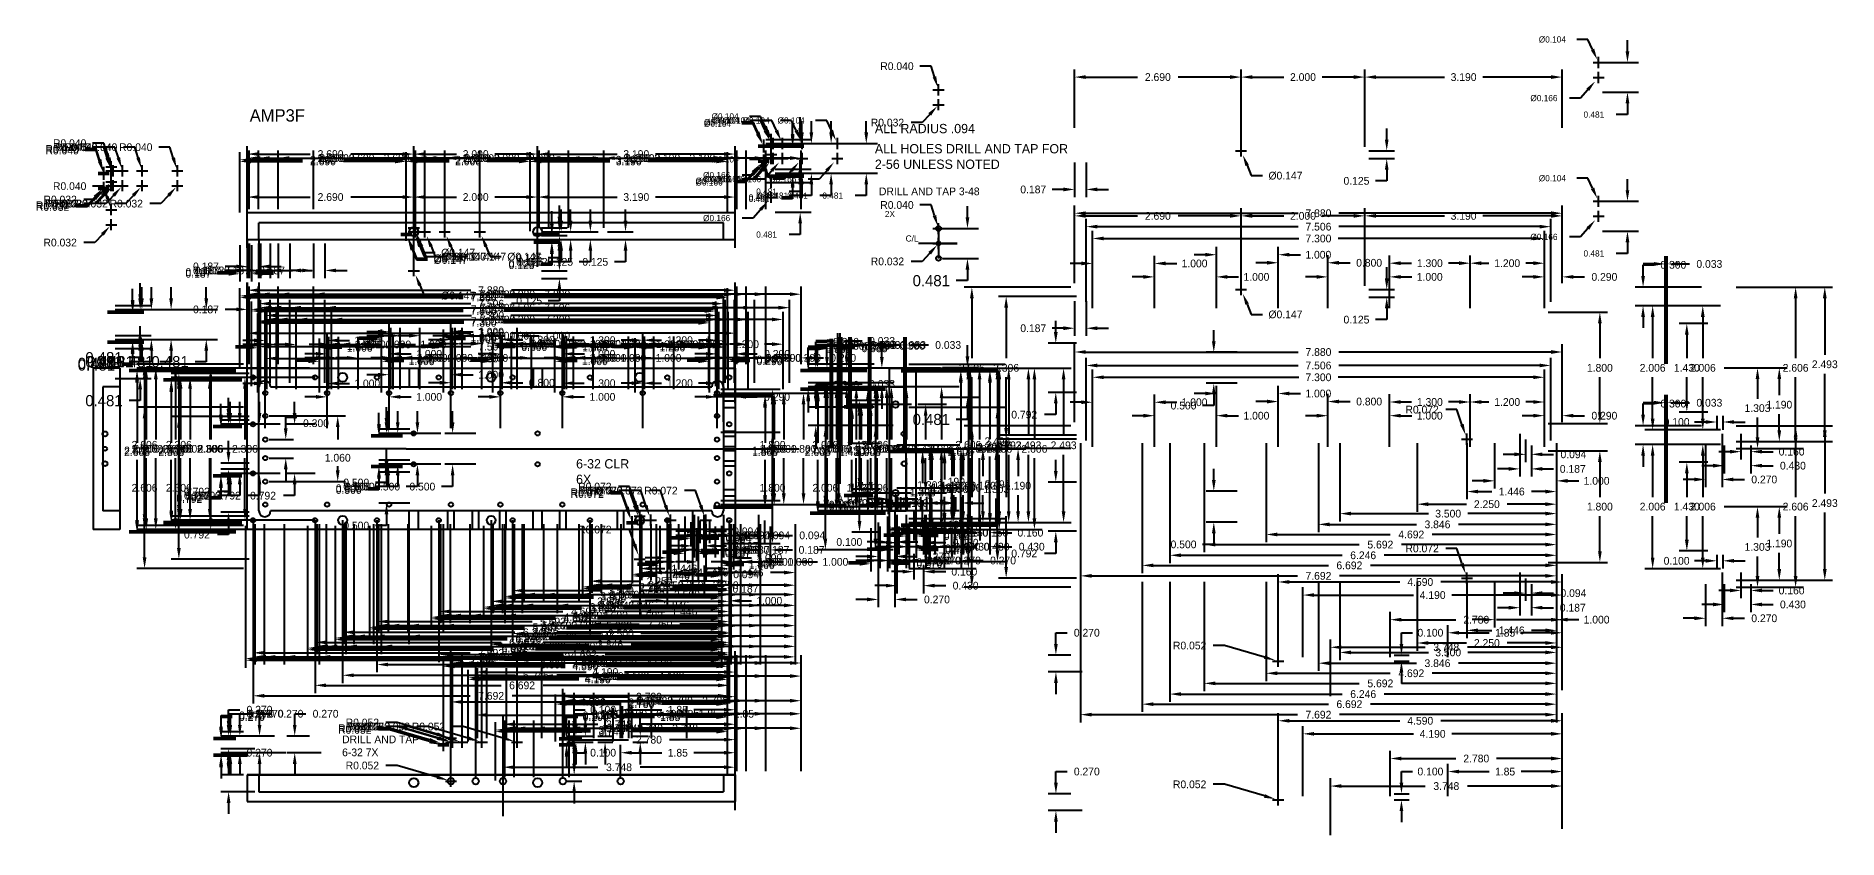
# Model space of a CAD drawing. Extents: x -7 to 22.1, y -6.4 to 6.5.
import ezdxf
from ezdxf.enums import TextEntityAlignment as Align

# ---------------------------------------------------------------- set-up
doc = ezdxf.new("R2010")
doc.units = 0
doc.linetypes.add('CENTER2', pattern=[0])
doc.linetypes.add('HIDDEN2', pattern=[0])
doc.layers.get('0').update_dxf_attribs({"linetype": 'CONTINUOUS'})
for name, color, linetype in [('CEN', 5, 'CENTER2'), ('DIM', 3, 'CONTINUOUS'), ('HID', 1, 'HIDDEN2')]:
    doc.layers.add(name, color=color, linetype=linetype)
doc.dimstyles.get("Standard").update_dxf_attribs({"dimtxt": 2.5, "dimasz": 2.5, "dimexe": 1.25, "dimexo": 0.625, "dimtad": 1, "dimcen": 2.5, "dimazin": 3, "dimtfac": 1, "dimtmove": 0, "dimatfit": 3})

# ---------------------------------------------------------------- blocks, each defined once
blk = doc.blocks.new('*D')
at = {"color": 0, "linetype": 'BYBLOCK'}
for p, q in [((4.659, 5.161), (4.479, 5.161)), ((4.735, 4.998), (4.659, 5.161)), ((5.299, 4.968), (5.299, 5.148)), ((-5.953, 4.729), (-6.133, 4.729)), ((-5.898, 4.557), (-5.953, 4.729)), ((-3.634, 3.731), (-3.634, 4.678)), ((-0.944, 3.426), (-0.944, 4.678)), ((-0.944, 3.426), (-0.944, 4.678)), ((1.056, 3.426), (1.056, 4.678)), ((1.056, 3.426), (1.056, 4.678)), ((4.246, 3.731), (4.246, 4.678)), ((4.742, 4.788), (4.922, 4.788)), ((4.832, 4.698), (4.832, 4.878)), ((4.895, 4.788), (5.479, 4.788)), ((-5.832, 4.258), (-5.832, 4.438)), ((-3.454, 4.553), (-2.618, 4.553)), ((-1.124, 4.553), (-1.959, 4.553)), ((-0.764, 4.553), (-0.252, 4.553)), ((0.876, 4.553), (0.365, 4.553)), ((1.236, 4.553), (2.343, 4.553)), ((4.066, 4.553), (2.96, 4.553)), ((4.742, 4.547), (4.922, 4.547)), ((4.832, 4.457), (4.832, 4.637)), ((-5.922, 4.348), (-5.742, 4.348)), ((-5.922, 4.107), (-5.742, 4.107)), ((-5.832, 4.017), (-5.832, 4.197)), ((4.54, 4.214), (4.36, 4.214)), ((4.659, 4.349), (4.54, 4.214)), ((4.895, 4.307), (5.479, 4.307)), ((5.299, 4.127), (5.299, 3.947)), ((-6.097, 3.818), (-6.277, 3.818)), ((-5.975, 3.951), (-6.097, 3.818)), ((5.299, 3.947), (5.119, 3.947)), ((1.409, 3.543), (1.409, 3.723)), ((-1.034, 3.363), (-0.854, 3.363)), ((-0.944, 3.273), (-0.944, 3.453)), ((1.119, 3.363), (1.534, 3.363)), ((1.119, 3.238), (1.534, 3.238)), ((-3.634, 3.175), (-3.634, 2.614)), ((-3.447, 3.175), (-3.447, 2.614)), ((-0.847, 3.129), (-0.779, 2.962)), ((-0.779, 2.962), (-0.599, 2.962)), ((1.409, 3.058), (1.409, 2.878)), ((-3.814, 2.739), (-3.994, 2.739)), ((-3.267, 2.739), (-3.087, 2.739)), ((1.409, 2.878), (1.229, 2.878)), ((-5.365, 2.287), (-5.365, 2.467)), ((-3.634, 1.225), (-3.634, 2.48)), ((-3.454, 2.355), (-0.023, 2.355)), ((4.066, 2.355), (0.636, 2.355)), ((4.246, 1.225), (4.246, 2.48)), ((-5.77, 2.107), (-5.185, 2.107)), ((-3.447, 0.925), (-3.447, 2.263)), ((-3.344, 0.822), (-3.344, 2.072)), ((-3.267, 2.138), (-0.023, 2.138)), ((3.879, 2.138), (0.636, 2.138)), ((3.956, 0.822), (3.956, 2.072)), ((4.059, 0.925), (4.059, 2.263)), ((-3.164, 1.947), (-0.013, 1.947)), ((-1.344, 0.822), (-1.344, 1.81)), ((-0.344, 0.822), (-0.344, 1.81)), ((3.776, 1.947), (0.626, 1.947)), ((-5.77, 1.626), (-5.185, 1.626)), ((-3.524, 1.544), (-3.704, 1.544)), ((-3.344, 0.822), (-3.344, 1.669)), ((-2.344, 0.822), (-2.344, 1.669)), ((-2.164, 1.544), (-1.984, 1.544)), ((-1.524, 1.685), (-1.704, 1.685)), ((-0.524, 1.555), (-0.704, 1.555)), ((-0.344, 0.822), (-0.344, 1.68)), ((-0.164, 1.685), (0.016, 1.685)), ((0.456, 0.822), (0.456, 1.68)), ((0.636, 1.555), (0.816, 1.555)), ((1.456, 0.822), (1.456, 1.673)), ((1.636, 1.548), (1.808, 1.548)), ((2.576, 1.548), (2.405, 1.548)), ((2.756, 0.822), (2.756, 1.673)), ((2.756, 0.822), (2.756, 1.673)), ((2.936, 1.548), (3.058, 1.548)), ((3.776, 1.548), (3.655, 1.548)), ((3.956, 0.822), (3.956, 1.673)), ((5.73, 1.536), (5.55, 1.536)), ((5.551, 1.342), (5.551, 1.522)), ((5.551, 1.522), (5.731, 1.522)), ((5.551, 1.342), (5.551, 1.522)), ((5.551, 1.522), (5.731, 1.522)), ((5.91, -0.078), (5.91, 1.661)), ((5.943, -0.078), (5.943, 1.661)), ((6.123, 1.536), (6.303, 1.536)), ((-5.365, 1.266), (-5.545, 1.266)), ((-5.365, 1.446), (-5.365, 1.266)), ((-2.524, 1.327), (-2.704, 1.327)), ((-2.344, 0.822), (-2.344, 1.452)), ((-1.344, 0.822), (-1.344, 1.452)), ((-1.164, 1.327), (-0.984, 1.327)), ((0.276, 1.327), (0.096, 1.327)), ((0.456, 0.822), (0.456, 1.452)), ((1.456, 0.822), (1.456, 1.452)), ((1.636, 1.327), (1.816, 1.327)), ((3.776, 1.327), (3.596, 1.327)), ((3.956, 0.822), (3.956, 1.452)), ((4.246, 1.225), (4.246, 1.452)), ((4.426, 1.327), (4.606, 1.327)), ((-3.697, 1.162), (-5.419, 1.162)), ((-5.294, 0.982), (-5.294, 0.012)), ((-3.603, 1.012), (-4.865, 1.012)), ((6.497, 1.162), (5.426, 1.162)), ((6.497, 1.162), (5.426, 1.162)), ((7.053, 1.162), (8.612, 1.162)), ((7.053, 1.162), (8.141, 1.162)), ((7.053, 1.162), (8.141, 1.162)), ((8.016, 0.982), (8.016, 0.012)), ((8.016, 0.982), (8.016, 0.012)), ((8.487, 0.982), (8.487, 0.068)), ((-4.74, 0.832), (-4.74, 0.012)), ((-3.938, 0.435), (-3.938, 0.615)), ((4.019, 0.759), (4.978, 0.759)), ((6.497, 0.862), (5.426, 0.862)), ((6.497, 0.862), (5.426, 0.862)), ((5.551, 0.682), (5.551, 0.502)), ((5.551, 0.682), (5.551, 0.502)), ((6.497, 0.862), (5.581, 0.862)), ((6.497, 0.862), (5.581, 0.862)), ((5.706, 0.682), (5.706, 0.012)), ((5.706, 0.682), (5.706, 0.012)), ((6.8, 0.862), (6.391, 0.862)), ((6.516, 0.682), (6.516, 0.012)), ((-1.385, 0.289), (-1.385, 0.469)), ((4.853, 0.579), (4.853, 0.012)), ((6.597, 0.574), (6.133, 0.574)), ((6.597, 0.574), (6.133, 0.574)), ((6.258, 0.394), (6.258, 0.012)), ((6.258, 0.394), (6.258, 0.012)), ((-3.603, 0.255), (-4.063, 0.255)), ((-1.007, 0.109), (-1.51, 0.109)), ((6.86, -0.141), (7.525, -0.141)), ((6.86, -0.141), (7.525, -0.141)), ((7.183, -0.141), (7.877, -0.141)), ((8.487, -1.151), (8.487, -0.237)), ((-5.294, -1.264), (-5.294, -0.293)), ((-4.74, -1.114), (-4.74, -0.293)), ((-3.603, -0.537), (-4.063, -0.537)), ((-1.007, -0.391), (-1.51, -0.391)), ((-1.385, -0.571), (-1.385, -0.751)), ((4.853, -0.861), (4.853, -0.293)), ((5.706, -0.964), (5.706, -0.293)), ((5.706, -0.964), (5.706, -0.293)), ((6.258, -0.676), (6.258, -0.293)), ((6.258, -0.676), (6.258, -0.293)), ((6.516, -0.964), (6.516, -0.293)), ((7.4, -0.321), (7.4, -0.64)), ((7.4, -0.321), (7.4, -0.64)), ((7.752, -0.321), (7.752, -0.583)), ((8.016, -1.264), (8.016, -0.293)), ((8.016, -1.264), (8.016, -0.293)), ((-3.938, -0.717), (-3.938, -0.897)), ((-1.385, -0.751), (-1.565, -0.751)), ((2.542, -0.816), (2.362, -0.816)), ((2.625, -1.056), (2.542, -0.816)), ((6.597, -0.856), (6.133, -0.856)), ((6.597, -0.856), (6.133, -0.856)), ((-3.938, -0.897), (-4.118, -0.897)), ((4.019, -1.041), (4.978, -1.041)), ((6.497, -1.144), (5.581, -1.144)), ((6.497, -1.144), (5.581, -1.144)), ((6.561, -1.016), (6.381, -1.016)), ((6.8, -1.144), (6.391, -1.144)), ((6.741, -0.919), (6.741, -1.141)), ((6.841, -0.919), (6.841, -1.141)), ((7.021, -1.016), (7.201, -1.016)), ((7.4, -1.264), (7.4, -0.945)), ((7.4, -1.264), (7.4, -0.945)), ((7.752, -1.151), (7.752, -0.888)), ((-3.697, -1.444), (-5.419, -1.444)), ((-3.603, -1.294), (-4.865, -1.294)), ((-3.54, -1.357), (-3.54, -3.625)), ((-2.54, -1.357), (-2.54, -3.456)), ((-2.094, -1.357), (-2.094, -3.293)), ((-1.54, -1.357), (-1.54, -3.12)), ((-0.54, -1.357), (-0.54, -2.957)), ((0.306, -1.357), (0.306, -2.794)), ((0.652, -1.357), (0.652, -2.62)), ((1.902, -1.357), (1.902, -2.468)), ((2.616, -1.294), (2.796, -1.294)), ((2.706, -1.384), (2.706, -1.204)), ((2.706, -1.357), (2.706, -2.264)), ((3.152, -1.357), (3.152, -2.091)), ((3.559, -1.207), (3.559, -1.898)), ((3.652, -1.3), (3.652, -1.663)), ((3.746, -1.394), (3.746, -1.898)), ((3.746, -1.394), (3.746, -1.663)), ((4.152, -1.357), (4.152, -2.091)), ((4.152, -1.357), (4.152, -2.264)), ((4.152, -1.357), (4.152, -2.468)), ((4.152, -1.357), (4.152, -2.62)), ((4.152, -1.357), (4.152, -2.794)), ((4.152, -1.357), (4.152, -2.957)), ((4.152, -1.357), (4.152, -3.12)), ((4.152, -1.357), (4.152, -3.293)), ((4.152, -1.357), (4.152, -3.456)), ((4.152, -1.357), (4.152, -3.625)), ((6.56, -1.394), (6.56, -2.069)), ((6.83, -1.207), (6.83, -2.069)), ((6.863, -1.394), (6.863, -1.846)), ((7.053, -1.331), (8.612, -1.331)), ((7.053, -1.444), (7.525, -1.444)), ((7.053, -1.444), (8.141, -1.444)), ((7.053, -1.444), (7.525, -1.444)), ((7.053, -1.444), (8.141, -1.444)), ((7.133, -1.207), (7.133, -1.62)), ((7.293, -1.394), (7.293, -1.62)), ((7.293, -1.394), (7.293, -1.846)), ((7.356, -1.331), (7.877, -1.331)), ((3.472, -1.538), (3.292, -1.538)), ((3.926, -1.538), (4.106, -1.538)), ((6.683, -1.721), (6.503, -1.721)), ((6.953, -1.495), (6.773, -1.495)), ((7.473, -1.495), (7.653, -1.495)), ((7.473, -1.721), (7.653, -1.721)), ((2.972, -1.966), (2.792, -1.966)), ((3.379, -1.773), (3.199, -1.773)), ((3.926, -1.773), (4.106, -1.773)), ((4.332, -1.966), (4.512, -1.966)), ((6.38, -1.944), (6.2, -1.944)), ((7.01, -1.944), (7.19, -1.944)), ((2.886, -2.139), (3.11, -2.139)), ((3.972, -2.139), (3.749, -2.139)), ((0.832, -2.495), (2.083, -2.495)), ((2.082, -2.343), (2.698, -2.343)), ((3.972, -2.495), (2.722, -2.495)), ((3.972, -2.343), (3.357, -2.343)), ((-0.36, -2.832), (1.466, -2.832)), ((0.486, -2.669), (1.889, -2.669)), ((3.972, -2.832), (2.146, -2.832)), ((3.972, -2.669), (2.569, -2.669)), ((-1.914, -3.168), (0.689, -3.168)), ((-1.36, -2.995), (0.966, -2.995)), ((3.972, -3.168), (1.369, -3.168)), ((3.972, -2.995), (1.646, -2.995)), ((-2.36, -3.331), (0.466, -3.331)), ((-0.344, -4.815), (-0.344, -3.474)), ((3.972, -3.331), (1.146, -3.331)), ((4.246, -4.715), (4.246, -3.474)), ((-3.36, -3.5), (-0.034, -3.5)), ((-0.164, -3.599), (1.622, -3.599)), ((0.056, -4.815), (0.056, -3.685)), ((3.972, -3.5), (0.646, -3.5)), ((4.066, -3.599), (2.281, -3.599)), ((4.246, -4.715), (4.246, -3.685)), ((0.236, -3.81), (1.843, -3.81)), ((4.066, -3.81), (2.46, -3.81)), ((1.465, -4.815), (1.465, -4.083)), ((1.645, -4.208), (2.526, -4.208)), ((2.398, -4.815), (2.398, -4.294)), ((4.066, -4.208), (3.185, -4.208)), ((4.246, -4.715), (4.246, -4.083)), ((4.246, -4.715), (4.246, -4.294)), ((-3.936, -4.598), (-3.936, -4.418)), ((-3.936, -4.418), (-3.756, -4.418)), ((-1.214, -4.625), (-1.394, -4.625)), ((-0.566, -4.813), (-1.214, -4.625)), ((0.498, -5.444), (0.498, -4.528)), ((0.678, -4.653), (2.032, -4.653)), ((1.647, -4.598), (1.647, -4.418)), ((1.647, -4.418), (1.827, -4.418)), ((2.578, -4.419), (3.066, -4.419)), ((4.066, -4.653), (2.712, -4.653)), ((4.066, -4.419), (3.579, -4.419)), ((4.246, -5.344), (4.246, -4.528)), ((-3.697, -4.778), (-4.061, -4.778)), ((-0.434, -4.878), (-0.254, -4.878)), ((-0.344, -4.968), (-0.344, -4.788)), ((1.528, -4.778), (1.772, -4.778)), ((1.528, -4.878), (1.772, -4.878)), ((-3.51, -5.048), (-4.061, -5.048)), ((-3.936, -5.228), (-3.936, -5.408)), ((1.647, -5.058), (1.647, -5.238))]:
    blk.add_line(p, q, dxfattribs=at)
for points in [[(4.707, 4.985), (4.762, 5.011), (4.81, 4.835)], [(5.329, 4.968), (5.269, 4.968), (5.299, 4.788)], [(-5.927, 4.548), (-5.87, 4.566), (-5.844, 4.386)], [(-3.454, 4.583), (-3.454, 4.523), (-3.634, 4.553)], [(-1.124, 4.583), (-1.124, 4.523), (-0.944, 4.553)], [(-0.764, 4.583), (-0.764, 4.523), (-0.944, 4.553)], [(0.876, 4.583), (0.876, 4.523), (1.056, 4.553)], [(1.236, 4.583), (1.236, 4.523), (1.056, 4.553)], [(4.066, 4.583), (4.066, 4.523), (4.246, 4.553)], [(4.681, 4.33), (4.636, 4.369), (4.777, 4.485)], [(-5.953, 3.93), (-5.997, 3.971), (-5.854, 4.083)], [(5.329, 4.127), (5.269, 4.127), (5.299, 4.307)], [(1.379, 3.543), (1.439, 3.543), (1.409, 3.363)], [(-0.875, 3.117), (-0.819, 3.14), (-0.916, 3.295)], [(1.379, 3.058), (1.439, 3.058), (1.409, 3.238)], [(-3.814, 2.769), (-3.814, 2.709), (-3.634, 2.739)], [(-3.267, 2.769), (-3.267, 2.709), (-3.447, 2.739)], [(-3.454, 2.385), (-3.454, 2.325), (-3.634, 2.355)], [(4.066, 2.385), (4.066, 2.325), (4.246, 2.355)], [(-5.395, 2.287), (-5.335, 2.287), (-5.365, 2.107)], [(-3.267, 2.168), (-3.267, 2.108), (-3.447, 2.138)], [(3.879, 2.168), (3.879, 2.108), (4.059, 2.138)], [(-3.164, 1.977), (-3.164, 1.917), (-3.344, 1.947)], [(3.776, 1.977), (3.776, 1.917), (3.956, 1.947)], [(-5.395, 1.446), (-5.335, 1.446), (-5.365, 1.626)], [(-3.524, 1.574), (-3.524, 1.514), (-3.344, 1.544)], [(-2.164, 1.574), (-2.164, 1.514), (-2.344, 1.544)], [(-1.524, 1.715), (-1.524, 1.655), (-1.344, 1.685)], [(-0.524, 1.585), (-0.524, 1.525), (-0.344, 1.555)], [(-0.164, 1.715), (-0.164, 1.655), (-0.344, 1.685)], [(0.636, 1.585), (0.636, 1.525), (0.456, 1.555)], [(1.636, 1.578), (1.636, 1.518), (1.456, 1.548)], [(2.576, 1.578), (2.576, 1.518), (2.756, 1.548)], [(2.936, 1.578), (2.936, 1.518), (2.756, 1.548)], [(3.776, 1.578), (3.776, 1.518), (3.956, 1.548)], [(5.73, 1.566), (5.73, 1.506), (5.91, 1.536)], [(6.123, 1.566), (6.123, 1.506), (5.943, 1.536)], [(-2.524, 1.357), (-2.524, 1.297), (-2.344, 1.327)], [(-1.164, 1.357), (-1.164, 1.297), (-1.344, 1.327)], [(0.276, 1.357), (0.276, 1.297), (0.456, 1.327)], [(1.636, 1.357), (1.636, 1.297), (1.456, 1.327)], [(3.776, 1.357), (3.776, 1.297), (3.956, 1.327)], [(4.426, 1.357), (4.426, 1.297), (4.246, 1.327)], [(5.521, 1.342), (5.581, 1.342), (5.551, 1.162)], [(5.521, 1.342), (5.581, 1.342), (5.551, 1.162)], [(-5.324, 0.982), (-5.264, 0.982), (-5.294, 1.162)], [(-4.77, 0.832), (-4.71, 0.832), (-4.74, 1.012)], [(7.986, 0.982), (8.046, 0.982), (8.016, 1.162)], [(7.986, 0.982), (8.046, 0.982), (8.016, 1.162)], [(8.457, 0.982), (8.517, 0.982), (8.487, 1.162)], [(4.823, 0.579), (4.883, 0.579), (4.853, 0.759)], [(5.521, 0.682), (5.581, 0.682), (5.551, 0.862)], [(5.521, 0.682), (5.581, 0.682), (5.551, 0.862)], [(5.676, 0.682), (5.736, 0.682), (5.706, 0.862)], [(5.676, 0.682), (5.736, 0.682), (5.706, 0.862)], [(6.486, 0.682), (6.546, 0.682), (6.516, 0.862)], [(-3.968, 0.435), (-3.908, 0.435), (-3.938, 0.255)], [(6.228, 0.394), (6.288, 0.394), (6.258, 0.574)], [(6.228, 0.394), (6.288, 0.394), (6.258, 0.574)], [(-1.415, 0.289), (-1.355, 0.289), (-1.385, 0.109)], [(7.37, -0.321), (7.43, -0.321), (7.4, -0.141)], [(7.37, -0.321), (7.43, -0.321), (7.4, -0.141)], [(7.722, -0.321), (7.782, -0.321), (7.752, -0.141)], [(-3.968, -0.717), (-3.908, -0.717), (-3.938, -0.537)], [(-1.415, -0.571), (-1.355, -0.571), (-1.385, -0.391)], [(4.823, -0.861), (4.883, -0.861), (4.853, -1.041)], [(6.228, -0.676), (6.288, -0.676), (6.258, -0.856)], [(6.228, -0.676), (6.288, -0.676), (6.258, -0.856)], [(-4.77, -1.114), (-4.71, -1.114), (-4.74, -1.294)], [(2.596, -1.065), (2.653, -1.046), (2.683, -1.226)], [(5.676, -0.964), (5.736, -0.964), (5.706, -1.144)], [(5.676, -0.964), (5.736, -0.964), (5.706, -1.144)], [(6.486, -0.964), (6.546, -0.964), (6.516, -1.144)], [(6.561, -0.986), (6.561, -1.046), (6.741, -1.016)], [(7.021, -0.986), (7.021, -1.046), (6.841, -1.016)], [(7.722, -1.151), (7.782, -1.151), (7.752, -1.331)], [(8.457, -1.151), (8.517, -1.151), (8.487, -1.331)], [(-5.324, -1.264), (-5.264, -1.264), (-5.294, -1.444)], [(7.37, -1.264), (7.43, -1.264), (7.4, -1.444)], [(7.37, -1.264), (7.43, -1.264), (7.4, -1.444)], [(7.986, -1.264), (8.046, -1.264), (8.016, -1.444)], [(7.986, -1.264), (8.046, -1.264), (8.016, -1.444)], [(3.379, -1.743), (3.379, -1.803), (3.559, -1.773)], [(3.472, -1.508), (3.472, -1.568), (3.652, -1.538)], [(3.926, -1.508), (3.926, -1.568), (3.746, -1.538)], [(3.926, -1.743), (3.926, -1.803), (3.746, -1.773)], [(6.683, -1.691), (6.683, -1.751), (6.863, -1.721)], [(6.953, -1.465), (6.953, -1.525), (7.133, -1.495)], [(7.473, -1.465), (7.473, -1.525), (7.293, -1.495)], [(7.473, -1.691), (7.473, -1.751), (7.293, -1.721)], [(2.972, -1.936), (2.972, -1.996), (3.152, -1.966)], [(4.332, -1.936), (4.332, -1.996), (4.152, -1.966)], [(6.38, -1.914), (6.38, -1.974), (6.56, -1.944)], [(7.01, -1.914), (7.01, -1.974), (6.83, -1.944)], [(2.082, -2.313), (2.082, -2.373), (1.902, -2.343)], [(2.886, -2.109), (2.886, -2.169), (2.706, -2.139)], [(3.972, -2.109), (3.972, -2.169), (4.152, -2.139)], [(3.972, -2.313), (3.972, -2.373), (4.152, -2.343)], [(0.832, -2.465), (0.832, -2.525), (0.652, -2.495)], [(3.972, -2.465), (3.972, -2.525), (4.152, -2.495)], [(-0.36, -2.802), (-0.36, -2.862), (-0.54, -2.832)], [(0.486, -2.639), (0.486, -2.699), (0.306, -2.669)], [(3.972, -2.639), (3.972, -2.699), (4.152, -2.669)], [(3.972, -2.802), (3.972, -2.862), (4.152, -2.832)], [(-1.914, -3.138), (-1.914, -3.198), (-2.094, -3.168)], [(-1.36, -2.965), (-1.36, -3.025), (-1.54, -2.995)], [(3.972, -2.965), (3.972, -3.025), (4.152, -2.995)], [(3.972, -3.138), (3.972, -3.198), (4.152, -3.168)], [(-3.36, -3.47), (-3.36, -3.53), (-3.54, -3.5)], [(-2.36, -3.301), (-2.36, -3.361), (-2.54, -3.331)], [(3.972, -3.301), (3.972, -3.361), (4.152, -3.331)], [(3.972, -3.47), (3.972, -3.53), (4.152, -3.5)], [(-0.164, -3.569), (-0.164, -3.629), (-0.344, -3.599)], [(0.236, -3.78), (0.236, -3.84), (0.056, -3.81)], [(4.066, -3.569), (4.066, -3.629), (4.246, -3.599)], [(4.066, -3.78), (4.066, -3.84), (4.246, -3.81)], [(1.645, -4.178), (1.645, -4.238), (1.465, -4.208)], [(4.066, -4.178), (4.066, -4.238), (4.246, -4.208)], [(-3.966, -4.598), (-3.906, -4.598), (-3.936, -4.778)], [(0.678, -4.623), (0.678, -4.683), (0.498, -4.653)], [(1.617, -4.598), (1.677, -4.598), (1.647, -4.778)], [(2.578, -4.389), (2.578, -4.449), (2.398, -4.419)], [(4.066, -4.389), (4.066, -4.449), (4.246, -4.419)], [(4.066, -4.623), (4.066, -4.683), (4.246, -4.653)], [(-0.574, -4.842), (-0.558, -4.784), (-0.393, -4.863)], [(1.617, -5.058), (1.677, -5.058), (1.647, -4.878)], [(-3.966, -5.228), (-3.906, -5.228), (-3.936, -5.048)]]:
    blk.add_solid(points, dxfattribs=at)
for s, p in [('%%c0.104', (3.866, 5.111)), ('%%c0.166', (3.73, 4.164)), ('0.481', (4.589, 3.897))]:
    blk.add_text(s, height=0.1, dxfattribs=at).set_placement(p)
for s, height, p in [('R0.040', 0.125, (-6.504, 4.729)), ('2.690', 0.125, (-2.289, 4.553)), ('2.000', 0.125, (0.056, 4.553)), ('3.190', 0.125, (2.651, 4.553)), ('R0.032', 0.125, (-6.658, 3.818)), ('%%c0.147', 0.125, (-0.227, 2.962)), ('0.125', 0.125, (0.92, 2.878)), ('0.187', 0.125, (-4.302, 2.739)), ('7.880', 0.125, (0.306, 2.355)), ('7.506', 0.125, (0.306, 2.138)), ('7.300', 0.125, (0.306, 1.947)), ('1.000', 0.125, (0.304, 1.685)), ('1.000', 0.125, (-1.696, 1.544)), ('0.800', 0.125, (1.125, 1.555)), ('1.300', 0.125, (2.106, 1.548)), ('1.200', 0.125, (3.356, 1.548)), ('0.300', 0.125, (6.04, 1.522)), ('0.300', 0.125, (6.04, 1.522)), ('0.033', 0.125, (6.622, 1.536)), ('0.481', 0.18, (-5.95, 1.266)), ('1.000', 0.125, (-0.696, 1.327)), ('1.000', 0.125, (2.104, 1.327)), ('0.290', 0.125, (4.926, 1.327)), ('2.606', 0.125, (-5.294, -0.141)), ('2.306', 0.125, (-4.74, -0.141)), ('1.800', 0.125, (4.853, -0.141)), ('2.006', 0.125, (5.706, -0.141)), ('2.006', 0.125, (5.706, -0.141)), ('1.430', 0.125, (6.258, -0.141)), ('1.430', 0.125, (6.258, -0.141)), ('2.006', 0.125, (6.516, -0.141)), ('2.606', 0.125, (8.016, -0.141)), ('2.606', 0.125, (8.016, -0.141)), ('2.493', 0.125, (8.487, -0.084)), ('0.792', 0.125, (-4.448, -0.897)), ('0.500', 0.125, (-1.874, -0.751)), ('R0.072', 0.125, (1.981, -0.816)), ('1.303', 0.125, (7.4, -0.792)), ('1.303', 0.125, (7.4, -0.792)), ('1.190', 0.125, (7.752, -0.736)), ('0.100', 0.125, (6.093, -1.016)), ('0.160', 0.125, (7.951, -1.495)), ('0.187', 0.125, (4.415, -1.773)), ('0.094', 0.125, (4.426, -1.538)), ('0.430', 0.125, (7.972, -1.721)), ('1.000', 0.125, (4.8, -1.966)), ('0.270', 0.125, (7.509, -1.944)), ('2.250', 0.125, (3.027, -2.343)), ('1.446', 0.125, (3.429, -2.139)), ('3.846', 0.125, (2.229, -2.669)), ('3.500', 0.125, (2.402, -2.495)), ('4.692', 0.125, (1.806, -2.832)), ('6.246', 0.125, (1.029, -3.168)), ('5.692', 0.125, (1.306, -2.995)), ('7.692', 0.125, (0.306, -3.5)), ('6.692', 0.125, (0.806, -3.331)), ('4.590', 0.125, (1.951, -3.599)), ('4.190', 0.125, (2.151, -3.81)), ('0.270', 0.125, (-3.437, -4.418)), ('0.100', 0.125, (2.115, -4.418)), ('2.780', 0.125, (2.856, -4.208)), ('1.85', 0.125, (3.322, -4.419)), ('R0.052', 0.125, (-1.775, -4.625)), ('3.748', 0.125, (2.372, -4.653))]:
    blk.add_text(s, height=height, dxfattribs=at).set_placement(p, align=Align.MIDDLE_CENTER)

msp = doc.modelspace()

# ---------------------------------------------------------------- linework, layer by layer
at = {"color": 0}
for p, q in [((-3.634, 3.238), (-3.634, 3.668)), ((4.246, 3.668), (-3.634, 3.668)), ((4.246, 3.238), (4.246, 3.668)), ((-3.634, 3.238), (4.246, 3.238)), ((7.535, 3.415), (7.535, 2.934)), ((7.836, 3.175), (7.213, 3.175)), ((7.535, 3.175), (7.836, 3.175)), ((-5.696, 1.162), (-5.696, -1.444)), ((6.741, -1.444), (6.741, 1.162)), ((-3.634, -5.407), (4.246, -5.407)), ((4.246, -5.407), (-3.634, -5.407)), ((-3.634, -5.407), (-3.634, -5.837)), ((4.246, -5.407), (4.246, -5.837)), ((-3.634, -5.837), (4.246, -5.837))]:
    msp.add_line(p, q, dxfattribs=at)
at = {"color": 0, "linetype": 'CONTINUOUS'}
for p, q in [((-5.696, 1.162), (-6.126, 1.162)), ((-6.126, 1.162), (-6.126, -1.444)), ((-3.634, 1.162), (4.246, 1.162)), ((-3.634, -1.444), (-3.634, 1.162)), ((4.246, 1.162), (4.246, -1.444)), ((6.741, 1.162), (7.171, 1.162)), ((7.171, -1.444), (7.171, 1.162)), ((-3.447, -1.144), (-3.447, 0.862)), ((-3.26, 0.862), (3.871, 0.862)), ((4.059, 0.862), (4.059, -1.144)), ((3.872, -1.144), (-3.259, -1.144)), ((-5.696, -1.444), (-6.126, -1.444)), ((4.246, -1.444), (-3.634, -1.444)), ((6.741, -1.444), (7.171, -1.444))]:
    msp.add_line(p, q, dxfattribs=at)
at = {"color": 0, "linetype": 'BYBLOCK'}
for p, q in [((-3.013, 0.189), (-3.013, 0.369)), ((-3.013, 0.369), (-2.833, 0.369)), ((-3.281, 0.009), (-2.888, 0.009)), ((-3.281, -0.291), (-2.888, -0.291)), ((-3.013, -0.471), (-3.013, -0.651))]:
    msp.add_line(p, q, dxfattribs=at)
at = {"color": 0}
for centre, radius in [((-0.944, 3.363), 0.0735), ((1.056, 3.363), 0.0735), ((7.535, 3.415), 0.04), ((7.535, 3.175), 0.032), ((7.535, 2.934), 0.0395), ((-3.54, 1.012), 0.035), ((-2.54, 1.012), 0.035), ((-2.094, 1.012), 0.072), ((-1.54, 1.012), 0.035), ((-0.54, 1.012), 0.035), ((0.306, 1.012), 0.072), ((0.652, 1.012), 0.035), ((1.902, 1.012), 0.035), ((2.706, 1.012), 0.072), ((3.152, 1.012), 0.035), ((4.152, 1.012), 0.035), ((6.841, 0.574), 0.052), ((-5.933, 0.1), 0.04), ((-3.54, 0.255), 0.035), ((4.152, 0.255), 0.035), ((6.978, 0.1), 0.0395), ((-5.933, -0.141), 0.032), ((6.978, -0.141), 0.032), ((-5.933, -0.381), 0.0395), ((-3.54, -0.537), 0.035), ((4.152, -0.537), 0.035), ((6.978, -0.381), 0.04), ((6.841, -0.856), 0.052), ((-3.54, -1.294), 0.035), ((-2.54, -1.294), 0.035), ((-2.094, -1.294), 0.072), ((-1.54, -1.294), 0.035), ((-0.54, -1.294), 0.035), ((0.306, -1.294), 0.072), ((0.652, -1.294), 0.035), ((1.902, -1.294), 0.035), ((2.706, -1.294), 0.072), ((3.152, -1.294), 0.035), ((4.152, -1.294), 0.035), ((-0.944, -5.532), 0.0735), ((-0.344, -5.507), 0.0515), ((0.056, -5.507), 0.0515), ((0.498, -5.507), 0.0515), ((1.056, -5.532), 0.0735), ((1.465, -5.507), 0.0515), ((2.398, -5.507), 0.052)]:
    msp.add_circle(centre, radius, dxfattribs=at)
at = {"color": 0, "linetype": 'CONTINUOUS'}
for centre in [(-3.344, 0.759), (-2.344, 0.759), (-1.344, 0.759), (-0.344, 0.759), (0.456, 0.759), (1.456, 0.759), (2.756, 0.759), (3.956, 0.759), (-3.344, 0.389), (3.956, 0.389), (-3.344, 0.009), (-0.944, 0.109), (1.056, 0.109), (3.956, 0.009), (-3.344, -0.291), (3.956, -0.291), (-0.944, -0.391), (1.056, -0.391), (-3.344, -0.671), (3.956, -0.671), (-3.344, -1.041), (-2.344, -1.041), (-1.344, -1.041), (-0.344, -1.041), (0.456, -1.041), (1.456, -1.041), (2.756, -1.041), (3.956, -1.041)]:
    msp.add_circle(centre, 0.035, dxfattribs=at)
at = {"color": 0}
for centre, radius, start, end in [((-3.353, 0.862), 0.093, 0, 180), ((3.965, 0.862), 0.094, 0, 180), ((-3.353, -1.144), 0.094, 180, 0), ((3.965, -1.144), 0.093, 180, 0)]:
    msp.add_arc(centre, radius, start, end, dxfattribs=at)
at = {"color": 0, "linetype": 'BYBLOCK'}
for points in [[(-3.043, 0.189), (-2.983, 0.189), (-3.013, 0.009)], [(-3.043, -0.471), (-2.983, -0.471), (-3.013, -0.291)]]:
    msp.add_solid(points, dxfattribs=at)
at = {"layer": 'CEN', "color": 0}
for q in [(-4.258, -0.141), (5.285, -0.141)]:
    msp.add_line((-1.069, -0.141), q, dxfattribs=at)
at = {"layer": 'DIM', "color": 0, "linetype": 'BYBLOCK'}
for p, q in [((-3.281, 0.389), (-2.048, 0.389)), ((-2.173, 0.209), (-2.173, 0.012)), ((-2.173, -0.491), (-2.173, -0.422)), ((-3.281, -0.671), (-2.048, -0.671))]:
    msp.add_line(p, q, dxfattribs=at)
for points in [[(-2.203, 0.209), (-2.143, 0.209), (-2.173, 0.389)], [(-2.203, -0.491), (-2.143, -0.491), (-2.173, -0.671)]]:
    msp.add_solid(points, dxfattribs=at)
at = {"layer": 'HID', "color": 0}
for p, q in [((4.059, 3.508), (-3.447, 3.508)), ((-3.447, 3.238), (-3.447, 3.508)), ((4.059, 3.238), (4.059, 3.508)), ((-1.017, 1.162), (-1.017, 0.862)), ((-0.87, 1.162), (-0.87, 0.862)), ((0.983, 1.162), (0.983, 0.862)), ((1.13, 1.162), (1.13, 0.862)), ((-5.696, 0.862), (-5.966, 0.862)), ((4.246, 0.626), (4.059, 0.626)), ((6.741, 0.862), (7.011, 0.862)), ((4.246, 0.522), (4.059, 0.522)), ((4.246, 0.139), (4.059, 0.139)), ((4.246, 0.06), (4.059, 0.06)), ((4.246, -0.109), (4.059, -0.109)), ((4.246, -0.173), (4.059, -0.173)), ((4.246, -0.341), (4.059, -0.341)), ((4.246, -0.421), (4.059, -0.421)), ((4.246, -0.804), (4.059, -0.804)), ((-5.696, -1.144), (-5.966, -1.144)), ((-1.017, -1.444), (-1.017, -1.144)), ((-0.87, -1.444), (-0.87, -1.144)), ((-0.395, -1.444), (-0.395, -1.144)), ((-0.292, -1.444), (-0.292, -1.144)), ((0.005, -1.444), (0.005, -1.144)), ((0.108, -1.444), (0.108, -1.144)), ((0.447, -1.444), (0.447, -1.144)), ((0.55, -1.444), (0.55, -1.144)), ((0.983, -1.444), (0.983, -1.144)), ((1.13, -1.444), (1.13, -1.144)), ((1.413, -1.444), (1.413, -1.144)), ((1.516, -1.444), (1.516, -1.144)), ((2.346, -1.444), (2.346, -1.144)), ((2.45, -1.444), (2.45, -1.144)), ((4.246, -0.908), (4.059, -0.908)), ((6.741, -1.144), (7.011, -1.144)), ((-3.447, -5.407), (-3.447, -5.677)), ((4.059, -5.407), (4.059, -5.677)), ((-3.447, -5.677), (4.059, -5.677))]:
    msp.add_line(p, q, dxfattribs=at)
at = {"layer": 'HID', "color": 0, "linetype": 'HIDDEN2'}
for p, q in [((-5.966, 0.862), (-5.966, -1.144)), ((7.011, -1.144), (7.011, 0.862))]:
    msp.add_line(p, q, dxfattribs=at)

# ---------------------------------------------------------------- texts
at = {"color": 0}
for s, height, p in [('AMP3F', 0.2, (-3.595, 5.142)), ('ALL RADIUS .094', 0.15, (6.506, 4.955)), ('ALL HOLES DRILL AND TAP FOR', 0.15, (6.506, 4.629)), ('2-56 UNLESS NOTED', 0.15, (6.506, 4.379)), ('DRILL AND TAP 3-48', 0.125, (6.572, 3.953)), ('2X', 0.1, (6.667, 3.6)), ('C/L', 0.1, (7.003, 3.205)), ('DRILL AND TAP', 0.125, (-2.102, -4.895)), ('6-32 7X', 0.125, (-2.102, -5.104))]:
    msp.add_text(s, height=height, dxfattribs=at).set_placement(p)
at = {"color": 0, "linetype": 'BYBLOCK'}
msp.add_text('0.300', height=0.125, dxfattribs=at).set_placement((-2.524, 0.273), align=Align.MIDDLE_CENTER)
at = {"layer": 'DIM', "color": 0}
for s, height, p in [('4X', 0.125, (0.189, 2.9)), ('6-32 CLR', 0.15, (1.678, -0.458)), ('6X', 0.15, (1.678, -0.708))]:
    msp.add_text(s, height=height, dxfattribs=at).set_placement(p)
at = {"layer": 'DIM', "color": 0, "linetype": 'BYBLOCK'}
msp.add_text('1.060', height=0.125, dxfattribs=at).set_placement((-2.173, -0.285), align=Align.MIDDLE_CENTER)

# ---------------------------------------------------------------- dimensions: what is measured, and where the dimension line sits
at = {"color": 0}
dim = msp.add_linear_dim(base=(8.002, 2.934), p1=(7.535, 3.415), p2=(7.535, 2.934), angle=90, dimstyle='Standard', dxfattribs=at)
dim.commit()
dim.dimension.update_dxf_attribs({"geometry": '*D', "text_midpoint": (7.417, 2.574), "insert": (13.367, 1.308)})
dim = msp.add_radius_dim(center=(-0.344, -5.507), mpoint=(-0.393, -5.493), dimstyle='Standard', dxfattribs=at)
dim.commit()
dim.dimension.update_dxf_attribs({"geometry": '*D', "text_midpoint": (-1.775, -5.254), "insert": (0, -0.629)})
at = {"layer": 'DIM', "color": 0}
for base, p1, p2, middle, set_off in [((-0.344, 1.75), (-1.344, 0.824), (-0.344, 0.824), (0.304, 1.75), (0, 0.065)), ((7.171, -1.748), (6.741, -1.358), (7.171, -1.358), (7.85, -1.748), (-0.122, -0.027)), ((7.171, -1.549), (7.011, -1.198), (7.171, -1.385), (7.829, -1.549), (-0.122, -0.054)), ((7.011, -1.944), (6.741, -1.331), (7.011, -1.144), (7.69, -1.944), (0.181, 0)), ((4.246, -1.538), (4.152, -1.237), (4.246, -1.331), (4.426, -1.538), (0.5, 0)), ((4.246, -1.773), (4.059, -1.144), (4.246, -1.331), (4.415, -1.773), (0.5, 0)), ((7.011, 1.536), (6.978, -0.141), (7.011, -0.141), (7.69, 1.536), (1.068, 0)), ((4.246, -4.44), (0.056, -5.507), (4.246, -5.407), (2.151, -4.44), (0, -0.629)), ((4.246, -4.229), (-0.344, -5.507), (4.246, -5.407), (1.951, -4.229), (0, -0.629))]:
    dim = msp.add_linear_dim(base=base, p1=p1, p2=p2, dimstyle='Standard', dxfattribs=at)
    dim.commit()
    dim.dimension.update_dxf_attribs({"geometry": '*D', "text_midpoint": middle, "insert": set_off})
for base, p1, p2, middle in [((-3.634, 2.739), (-3.447, 3.238), (-3.634, 3.238), (-4.302, 2.739)), ((4.246, 1.327), (3.956, 0.759), (4.246, 1.162), (4.926, 1.327)), ((1.456, 1.327), (0.456, 0.759), (1.456, 0.759), (2.104, 1.327)), ((0.456, 1.555), (-0.344, 0.759), (0.456, 0.759), (1.125, 1.555)), ((-1.344, 1.327), (-2.344, 0.759), (-1.344, 0.759), (-0.696, 1.327)), ((-2.344, 1.544), (-3.344, 0.759), (-2.344, 0.759), (-1.696, 1.544)), ((2.756, 1.548), (1.456, 0.759), (2.756, 0.759), (2.106, 1.548)), ((3.956, 1.548), (2.756, 0.759), (3.956, 0.759), (3.356, 1.548)), ((4.246, 2.355), (-3.634, 1.162), (4.246, 1.162), (0.306, 2.355)), ((4.059, 2.138), (-3.447, 0.862), (4.059, 0.862), (0.306, 2.138)), ((-0.944, 4.553), (-3.634, 3.668), (-0.944, 3.363), (-2.289, 4.553)), ((1.056, 4.553), (-0.944, 3.363), (1.056, 3.363), (0.056, 4.553)), ((4.246, 4.553), (1.056, 3.363), (4.246, 3.668), (2.651, 4.553)), ((4.152, -1.966), (3.152, -1.294), (4.152, -1.294), (4.8, -1.966)), ((2.706, -2.139), (4.152, -1.294), (2.706, -1.294), (3.429, -2.139)), ((1.902, -2.343), (4.152, -1.294), (1.902, -1.294), (3.027, -2.343)), ((0.652, -2.495), (4.152, -1.294), (0.652, -1.294), (2.402, -2.495)), ((0.306, -2.669), (4.152, -1.294), (0.306, -1.294), (2.229, -2.669)), ((-0.54, -2.832), (4.152, -1.294), (-0.54, -1.294), (1.806, -2.832)), ((-1.54, -2.995), (4.152, -1.294), (-1.54, -1.294), (1.306, -2.995)), ((-2.094, -3.168), (4.152, -1.294), (-2.094, -1.294), (1.029, -3.168)), ((-2.54, -3.331), (4.152, -1.294), (-2.54, -1.294), (0.806, -3.331)), ((-3.54, -3.5), (4.152, -1.294), (-3.54, -1.294), (0.306, -3.5)), ((6.741, -1.016), (6.841, -0.856), (6.741, -0.856), (6.093, -1.016)), ((0.498, -4.653), (4.246, -5.407), (0.498, -5.507), (2.372, -4.653)), ((3.956, 1.947), (-3.344, 0.759), (3.956, 0.759), (0.306, 1.947))]:
    dim = msp.add_linear_dim(base=base, p1=p1, p2=p2, dimstyle='Standard', dxfattribs=at)
    dim.commit()
    dim.dimension.update_dxf_attribs({"geometry": '*D', "text_midpoint": middle})
for base, p1, p2, middle in [((-1.385, -0.391), (-0.944, 0.109), (-0.944, -0.391), (-1.874, -0.751)), ((-3.938, -0.537), (-3.54, 0.255), (-3.54, -0.537), (-4.448, -0.897)), ((1.409172089, 3.238092685), (1.056360395, 3.363092685), (1.056360395, 3.238092685), (0.920422089, 2.878092685)), ((4.853, -1.041), (3.956, 0.759), (3.956, -1.041), (4.853, -0.141)), ((-4.74, -1.294), (-3.54, 1.012), (-3.54, -1.294), (-4.74, -0.141)), ((-5.294, -1.444), (-3.634, 1.162), (-3.634, -1.444), (-5.294, -0.141))]:
    dim = msp.add_linear_dim(base=base, p1=p1, p2=p2, angle=90, dimstyle='Standard', dxfattribs=at)
    dim.commit()
    dim.dimension.update_dxf_attribs({"geometry": '*D', "text_midpoint": middle})
dim = msp.add_diameter_dim_2p(p1=(-0.972, 3.431), p2=(-0.916, 3.295), dimstyle='Standard', dxfattribs=at)
dim.commit()
dim.dimension.update_dxf_attribs({"geometry": '*D', "text_midpoint": (-0.227, 2.962)})
dim = msp.add_radius_dim(center=(2.706, -1.294), mpoint=(2.683, -1.226), dimstyle='Standard', dxfattribs=at)
dim.commit()
dim.dimension.update_dxf_attribs({"geometry": '*D', "text_midpoint": (1.981, -0.816)})
for base, p1, p2, middle, set_off in [((5.733, -1.144), (6.587, 0.862), (6.587, -1.144), (5.733, -0.141), (0.028, 0)), ((7.581, -0.141), (7.171, -1.444), (6.978, -0.141), (7.581, -0.792), (0.181, 0)), ((8.197, 1.162), (7.171, -1.444), (7.171, 1.162), (8.197, -0.141), (0.181, 0)), ((6.439, -0.856), (6.841, 0.574), (6.841, -0.856), (6.439, -0.141), (0.181, 0)), ((5.733, 1.162), (6.741, 0.862), (6.741, 1.162), (6.221, 1.522), (0.181, 0)), ((1.647, -5.407), (1.465, -5.507), (1.465, -5.407), (2.115, -5.047), (0, -0.629)), ((-3.936, -5.407), (-3.447, -5.677), (-3.634, -5.407), (-3.437, -5.047), (0, -0.629))]:
    dim = msp.add_linear_dim(base=base, p1=p1, p2=p2, angle=90, dimstyle='Standard', dxfattribs=at)
    dim.commit()
    dim.dimension.update_dxf_attribs({"geometry": '*D', "text_midpoint": middle, "insert": set_off})
for base, p1, text, middle in [((4.246, -5.048), (2.398, -5.507), '1.85', (3.322, -5.048)), ((4.246, -4.838), (1.465, -5.507), '2.780', (2.856, -4.838))]:
    dim = msp.add_linear_dim(base=base, p1=p1, p2=(4.246, -5.407), text=text, dimstyle='Standard', dxfattribs=at)
    dim.commit()
    dim.dimension.update_dxf_attribs({"geometry": '*D', "text_midpoint": middle, "insert": (0, -0.629)})
for center, mpoint, middle in [((7.535, 3.175), (7.513, 3.151), (6.709, 2.885)), ((7.535, 3.415), (7.523, 3.453), (6.863, 3.796))]:
    dim = msp.add_radius_dim(center=center, mpoint=mpoint, dimstyle='Standard', dxfattribs=at)
    dim.commit()
    dim.dimension.update_dxf_attribs({"geometry": '*D', "text_midpoint": middle, "insert": (13.367, -0.933)})

doc.saveas('drawing.dxf')
